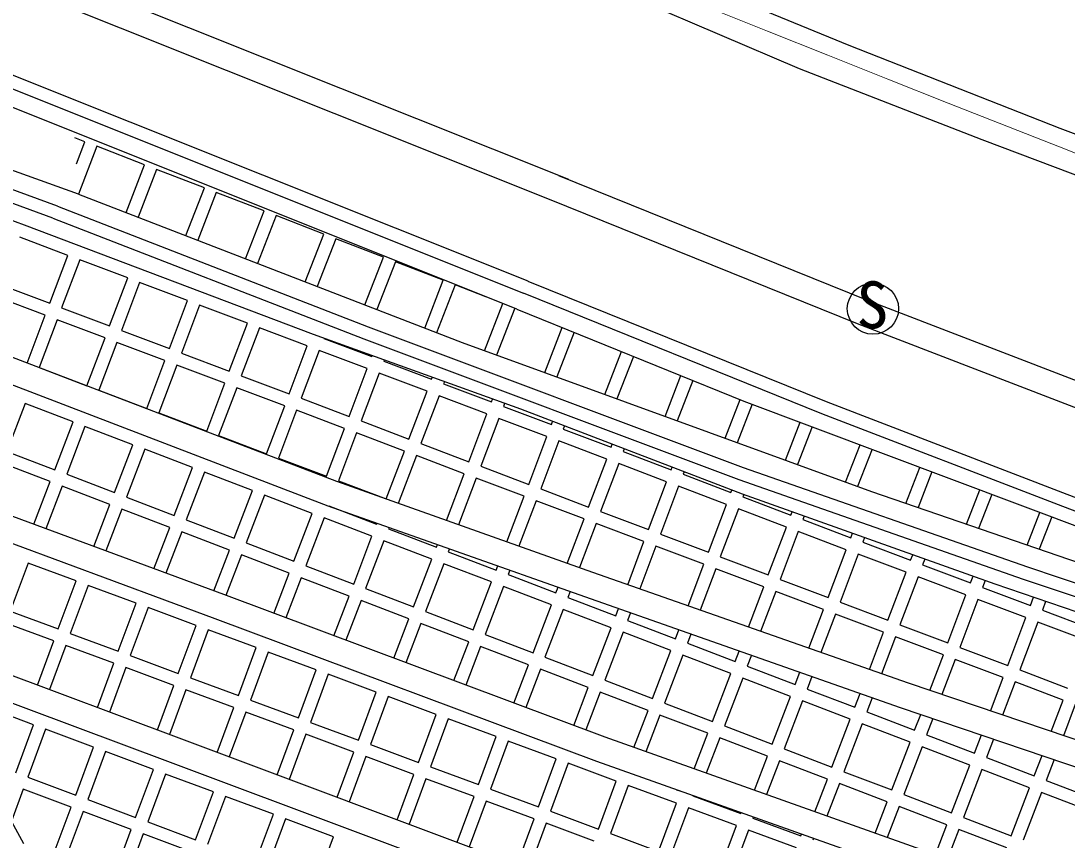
# Model space of a CAD drawing. Units: millimetres, scale not verified. Extents: x 40000 to 680000, y 20000 to 380000.
# Drawn here: x 111972 to 152827, y 259363 to 291352 of the extents above; entities that cross this region are included whole.
import ezdxf
from ezdxf.enums import TextEntityAlignment as Align

# ---------------------------------------------------------------- set-up
doc = ezdxf.new("R2010")
doc.units = ezdxf.units.MM
doc.header["$LTSCALE"] = 1000
doc.linetypes.add('CHAIN', pattern=[18.5, 12, -1.5, 3.5, -1.5])
for name, color, linetype, lineweight in [('M-BGD', 7, 'Continuous', 25), ('M-BMK', 2, 'CHAIN', 13), ('M-BMK-OTRS', 5, 'Continuous', 25), ('M-STR-STRC', 7, 'Continuous', 25), ('M-STR-STRD', 7, 'Continuous', 25)]:
    doc.layers.add(name, color=color, linetype=linetype, lineweight=lineweight)
doc.styles.add('ＭＳ ゴシック', font='')
doc.styles.get('ＭＳ ゴシック').set_extended_font_data('MS Gothic')

msp = doc.modelspace()

# ---------------------------------------------------------------- linework, layer by layer
at = {"layer": 'M-BGD'}
for p, q in [((133368, 285156), (102202, 297612)), ((131781, 281186), (95508, 295684)), ((95323, 295219), (131596, 280722)), ((131344, 280093), (95071, 294591)), ((114217, 284591), (93966, 291826)), ((113394, 284114), (93766, 291325)), ((113213, 283648), (93581, 290862)), ((112108, 283373), (93340, 290260)), ((114473, 286636), (114074, 286791)), ((114140, 285777), (114473, 286636)), ((114939, 286456), (114217, 284591)), ((116804, 285734), (114939, 286456)), ((116083, 283869), (116804, 285734)), ((117271, 285554), (116549, 283689)), ((119136, 284832), (117271, 285554)), ((132970, 285315), (144992, 280465)), ((118414, 282967), (119136, 284832)), ((114217, 284591), (129208, 278791)), ((119602, 284652), (118881, 282787)), ((121468, 283930), (119602, 284652)), ((113394, 284114), (125536, 279411)), ((120746, 282065), (121468, 283930)), ((121934, 283750), (121212, 281885)), ((123799, 283028), (121934, 283750)), ((123403, 279103), (112108, 283373)), ((113802, 282198), (111931, 282905)), ((123077, 281163), (123799, 283028)), ((124265, 282848), (123544, 280982)), ((126131, 282126), (124265, 282848)), ((113095, 280327), (113802, 282198)), ((114270, 282021), (113563, 280150)), ((116141, 281314), (114270, 282021)), ((125409, 280261), (126131, 282126)), ((126597, 281946), (125875, 280080)), ((128462, 281224), (126597, 281946)), ((115433, 279443), (116141, 281314)), ((116608, 281137), (115901, 279266)), ((118479, 280430), (116608, 281137)), ((127741, 279359), (128462, 281224)), ((111224, 281035), (113095, 280327)), ((128929, 281044), (128207, 279178)), ((130131, 280578), (128929, 281044)), ((124307, 273361), (105671, 280493)), ((112918, 279860), (111047, 280567)), ((117772, 278559), (118479, 280430)), ((130079, 278474), (130791, 280315)), ((144992, 280465), (154347, 276861)), ((112211, 277990), (112918, 279860)), ((113563, 280150), (115433, 279443)), ((118947, 280253), (118239, 278382)), ((120817, 279546), (118947, 280253)), ((131255, 280129), (130549, 278303)), ((131344, 280093), (140206, 276508)), ((113386, 279683), (112678, 277812)), ((115256, 278975), (113386, 279683)), ((120110, 277675), (120817, 279546)), ((115901, 279266), (117772, 278559)), ((121285, 279369), (120578, 277498)), ((123156, 278662), (121285, 279369)), ((131496, 276188), (123403, 279103)), ((125536, 279411), (140181, 273909)), ((132429, 277619), (133110, 279379)), ((133573, 279192), (132899, 277448)), ((114549, 277105), (115256, 278975)), ((115724, 278799), (115017, 276928)), ((117595, 278091), (115724, 278799)), ((122449, 276791), (123156, 278662)), ((123803, 278959), (123800, 278952)), ((123800, 278952), (125671, 278245)), ((129208, 278791), (145189, 272975)), ((118239, 278382), (120110, 277675)), ((123624, 278485), (122916, 276614)), ((125494, 277777), (123624, 278485)), ((125671, 278245), (125685, 278281)), ((134778, 276764), (135427, 278441)), ((135891, 278254), (135248, 276593)), ((116888, 276221), (117595, 278091)), ((118063, 277914), (117355, 276044)), ((119933, 277207), (118063, 277914)), ((126155, 278111), (126139, 278068)), ((126139, 278068), (128010, 277361)), ((112678, 277812), (114549, 277105)), ((120578, 277498), (122449, 276791)), ((124787, 275907), (125494, 277777)), ((125962, 277601), (125255, 275730)), ((127833, 276893), (125962, 277601)), ((128010, 277361), (128037, 277434)), ((137128, 275909), (137745, 277503)), ((119226, 275336), (119933, 277207)), ((120401, 277030), (119694, 275160)), ((122272, 276323), (120401, 277030)), ((128508, 277264), (128477, 277184)), ((128477, 277184), (130348, 276477)), ((138209, 277316), (137598, 275738)), ((115017, 276928), (116888, 276221)), ((122916, 276614), (124787, 275907)), ((127126, 275023), (127833, 276893)), ((128301, 276716), (127593, 274846)), ((130171, 276009), (128301, 276716)), ((112139, 276411), (111424, 274543)), ((114007, 275696), (112139, 276411)), ((121565, 274452), (122272, 276323)), ((130348, 276477), (130389, 276586)), ((130860, 276417), (130816, 276300)), ((130816, 276300), (132687, 275593)), ((140145, 272875), (131496, 276188)), ((139478, 275053), (140063, 276566)), ((140529, 276386), (139948, 274882)), ((140206, 276508), (157004, 270182)), ((117355, 276044), (119226, 275336)), ((122740, 276146), (122032, 274275)), ((124610, 275439), (122740, 276146)), ((129464, 274138), (130171, 276009)), ((130639, 275832), (129932, 273962)), ((132510, 275125), (130639, 275832)), ((113292, 273828), (114007, 275696)), ((114474, 275518), (113759, 273650)), ((116342, 274803), (114474, 275518)), ((123903, 273568), (124610, 275439)), ((125255, 275730), (127126, 275023)), ((132687, 275593), (132732, 275714)), ((133199, 275535), (133154, 275416)), ((133154, 275416), (135025, 274709)), ((141828, 274198), (142401, 275681)), ((142869, 275505), (142298, 274027)), ((119694, 275160), (121565, 274452)), ((125078, 275262), (124371, 273391)), ((126949, 274555), (125078, 275262)), ((131802, 273254), (132510, 275125)), ((115627, 272935), (116342, 274803)), ((116809, 274624), (116094, 272756)), ((118677, 273909), (116809, 274624)), ((126241, 272684), (126949, 274555)), ((127593, 274846), (129464, 274138)), ((132977, 274948), (132270, 273077)), ((134848, 274241), (132977, 274948)), ((135025, 274709), (135067, 274820)), ((135534, 274641), (135493, 274532)), ((144177, 273343), (144741, 274800)), ((145209, 274624), (144647, 273172)), ((111424, 274543), (113292, 273828)), ((122032, 274275), (123903, 273568)), ((127416, 274378), (126710, 272509)), ((129287, 273671), (127416, 274378)), ((134141, 272370), (134848, 274241)), ((135493, 274532), (137363, 273824)), ((113113, 273361), (111246, 274076)), ((117962, 272041), (118677, 273909)), ((119144, 273731), (118429, 271863)), ((121012, 273016), (119144, 273731)), ((129932, 273962), (131802, 273254)), ((135316, 274064), (134609, 272193)), ((137187, 273357), (135316, 274064)), ((137363, 273824), (137402, 273926)), ((137869, 273747), (137831, 273648)), ((140181, 273909), (151276, 270030)), ((146536, 272511), (147081, 273919)), ((147549, 273743), (147009, 272348)), ((112476, 271696), (113113, 273361)), ((113759, 273650), (115627, 272935)), ((134311, 269813), (124307, 273361)), ((124371, 273391), (126241, 272684)), ((128595, 271840), (129287, 273671)), ((129755, 273494), (129066, 271673)), ((131626, 272787), (129755, 273494)), ((136479, 271486), (137187, 273357)), ((137831, 273648), (139702, 272940)), ((119893, 268948), (109139, 272933)), ((113580, 273183), (112945, 271522)), ((115448, 272468), (113580, 273183)), ((120297, 271148), (121012, 273016)), ((132270, 273077), (134141, 272370)), ((137654, 273180), (136947, 271309)), ((139525, 272473), (137654, 273180)), ((139702, 272940), (139736, 273032)), ((145189, 272975), (163638, 266622)), ((148901, 271696), (149420, 273038)), ((116094, 272756), (117962, 272041)), ((121479, 272837), (120764, 270969)), ((123346, 272122), (121479, 272837)), ((130952, 271004), (131626, 272787)), ((132093, 272610), (131423, 270837)), ((133964, 271902), (132093, 272610)), ((150024, 269357), (140145, 272875)), ((140204, 272854), (140170, 272764)), ((140170, 272764), (142040, 272056)), ((149888, 272862), (149374, 271533)), ((114820, 270827), (115448, 272468)), ((115915, 272289), (115289, 270654)), ((117783, 271574), (115915, 272289)), ((122632, 270254), (123346, 272122)), ((123992, 272411), (123992, 272410)), ((123992, 272410), (125860, 271696)), ((134609, 272193), (136479, 271486)), ((138818, 270602), (139525, 272473)), ((139993, 272296), (139285, 270425)), ((141864, 271589), (139993, 272296)), ((142040, 272056), (142088, 272183)), ((151267, 270882), (151760, 272157)), ((118429, 271863), (120297, 271148)), ((123813, 271943), (123099, 270076)), ((125681, 271229), (123813, 271943)), ((125860, 271696), (125878, 271743)), ((133309, 270169), (133964, 271902)), ((134432, 271726), (133780, 270002)), ((136303, 271018), (134432, 271726)), ((142559, 272015), (142508, 271879)), ((142508, 271879), (144379, 271172)), ((152228, 271981), (151740, 270719)), ((117165, 269959), (117783, 271574)), ((118250, 271396), (117634, 269785)), ((120118, 270681), (118250, 271396)), ((126349, 271575), (126327, 271517)), ((126327, 271517), (128195, 270802)), ((136947, 271309), (138818, 270602)), ((141156, 269718), (141864, 271589)), ((142331, 271412), (141624, 269541)), ((144202, 270704), (142331, 271412)), ((144379, 271172), (144444, 271344)), ((120764, 270969), (122632, 270254)), ((124967, 269361), (125681, 271229)), ((126148, 271050), (125433, 269182)), ((128016, 270335), (126148, 271050)), ((128195, 270802), (128235, 270907)), ((135667, 269337), (136303, 271018)), ((144915, 271177), (144846, 270995)), ((144846, 270995), (146717, 270288)), ((119509, 269090), (120118, 270681)), ((120585, 270502), (119978, 268916)), ((122453, 269787), (120585, 270502)), ((128706, 270740), (128662, 270623)), ((128662, 270623), (130530, 269909)), ((136770, 270842), (136139, 269171)), ((138641, 270134), (136770, 270842)), ((143495, 268834), (144202, 270704)), ((144670, 270528), (143962, 268657)), ((146540, 269820), (144670, 270528)), ((146717, 270288), (146799, 270506)), ((112250, 270180), (111555, 268305)), ((114125, 269485), (112250, 270180)), ((123099, 270076), (124967, 269361)), ((127301, 268467), (128016, 270335)), ((128483, 270156), (127768, 268289)), ((130351, 269442), (128483, 270156)), ((130530, 269909), (130592, 270071)), ((138026, 268509), (138641, 270134)), ((139285, 270425), (141156, 269718)), ((147271, 270338), (147185, 270111)), ((147185, 270111), (149056, 269404)), ((121852, 268216), (122453, 269787)), ((131063, 269904), (130997, 269730)), ((130997, 269730), (132865, 269015)), ((146630, 265488), (134311, 269813)), ((139109, 269957), (138498, 268343)), ((140979, 269250), (139109, 269957)), ((145833, 267950), (146540, 269820)), ((147008, 269643), (146301, 267773)), ((148879, 268936), (147008, 269643)), ((149056, 269404), (149155, 269667)), ((151276, 270030), (162556, 266258)), ((113430, 267610), (114125, 269485)), ((114594, 269311), (113899, 267436)), ((116470, 268617), (114594, 269311)), ((122920, 269609), (122320, 268041)), ((124788, 268894), (122920, 269609)), ((129636, 267574), (130351, 269442)), ((130818, 269263), (130103, 267395)), ((132686, 268548), (130818, 269263)), ((132865, 269015), (132949, 269235)), ((140386, 267680), (140979, 269250)), ((141624, 269541), (143495, 268834)), ((149626, 269499), (149523, 269227)), ((158186, 266548), (150024, 269357)), ((134794, 263379), (119893, 268948)), ((124193, 267340), (124788, 268894)), ((125433, 269182), (127301, 268467)), ((133420, 269068), (133332, 268836)), ((133332, 268836), (135200, 268121)), ((141447, 269073), (140858, 267514)), ((143318, 268366), (141447, 269073)), ((148172, 267065), (148879, 268936)), ((149523, 269227), (151394, 268520)), ((151394, 268520), (151517, 268844)), ((115775, 266741), (116470, 268617)), ((116938, 268443), (116243, 266567)), ((118814, 267748), (116938, 268443)), ((125255, 268715), (124662, 267165)), ((127123, 268000), (125255, 268715)), ((131971, 266680), (132686, 268548)), ((143962, 268657), (145833, 267950)), ((149347, 268759), (148639, 266889)), ((151217, 268052), (149347, 268759)), ((151990, 268681), (151862, 268343)), ((111555, 268305), (113430, 267610)), ((127768, 268289), (129636, 267574)), ((133153, 268369), (132438, 266501)), ((135021, 267654), (133153, 268369)), ((135200, 268121), (135307, 268403)), ((135779, 268238), (135666, 267943)), ((142745, 266852), (143318, 268366)), ((143786, 268189), (143217, 266686)), ((145656, 267482), (143786, 268189)), ((150510, 266181), (151217, 268052)), ((151862, 268343), (153733, 267636)), ((113257, 267141), (111381, 267836)), ((118119, 265873), (118814, 267748)), ((126535, 266465), (127123, 268000)), ((127590, 267822), (127004, 266290)), ((129458, 267107), (127590, 267822)), ((134306, 265787), (135021, 267654)), ((135666, 267943), (137534, 267228)), ((146301, 267773), (148172, 267065)), ((151685, 267875), (150978, 266005)), ((153556, 267168), (151685, 267875)), ((113899, 267436), (115775, 266741)), ((119283, 267574), (118588, 265699)), ((121158, 266879), (119283, 267574)), ((130103, 267395), (131971, 266680)), ((135488, 267476), (134773, 265608)), ((137356, 266761), (135488, 267476)), ((137534, 267228), (137667, 267575)), ((138139, 267409), (138001, 267049)), ((145105, 266023), (145656, 267482)), ((146124, 267305), (145577, 265858)), ((147995, 266598), (146124, 267305)), ((112616, 265412), (113257, 267141)), ((113726, 266967), (113084, 265237)), ((115601, 266272), (113726, 266967)), ((120463, 265004), (121158, 266879)), ((128877, 265590), (129458, 267107)), ((129925, 266928), (129345, 265415)), ((131792, 266213), (129925, 266928)), ((138001, 267049), (139869, 266334)), ((148639, 266889), (150510, 266181)), ((118155, 263345), (109916, 266419)), ((116243, 266567), (118119, 265873)), ((121627, 266706), (120932, 264830)), ((123502, 266011), (121627, 266706)), ((132438, 266501), (134306, 265787)), ((136641, 264893), (137356, 266761)), ((137823, 266582), (137108, 264714)), ((139691, 265867), (137823, 266582)), ((139869, 266334), (140027, 266746)), ((140499, 266581), (140336, 266156)), ((147468, 265204), (147995, 266598)), ((148462, 266421), (147942, 265044)), ((150333, 265714), (148462, 266421)), ((114958, 264538), (115601, 266272)), ((116070, 266099), (115427, 264363)), ((117945, 265404), (116070, 266099)), ((122807, 264135), (123502, 266011)), ((131219, 264715), (131792, 266213)), ((132259, 266034), (131687, 264540)), ((134127, 265320), (132259, 266034)), ((140336, 266156), (142204, 265441)), ((150978, 266005), (152848, 265297)), ((118588, 265699), (120463, 265004)), ((123971, 265837), (123276, 263961)), ((125846, 265142), (123971, 265837)), ((134773, 265608), (136641, 264893)), ((138976, 264000), (139691, 265867)), ((140158, 265689), (139443, 263821)), ((142025, 264974), (140158, 265689)), ((142204, 265441), (142387, 265918)), ((142859, 265752), (142671, 265262)), ((149837, 264402), (150333, 265714)), ((117300, 263664), (117945, 265404)), ((118414, 265230), (117769, 263489)), ((120289, 264535), (118414, 265230)), ((133561, 263840), (134127, 265320)), ((142671, 265262), (144539, 264547)), ((161154, 260572), (146630, 265488)), ((150801, 265537), (150311, 264242)), ((152672, 264830), (150801, 265537)), ((120932, 264830), (122807, 264135)), ((125152, 263267), (125846, 265142)), ((126315, 264968), (125620, 263093)), ((128191, 264273), (126315, 264968)), ((134594, 265141), (134029, 263665)), ((136462, 264426), (134594, 265141)), ((141311, 263106), (142025, 264974)), ((142492, 264795), (141778, 262927)), ((144360, 264080), (142492, 264795)), ((144539, 264547), (144746, 265089)), ((145218, 264924), (145006, 264369)), ((152207, 263600), (152672, 264830)), ((112468, 263866), (110594, 264565)), ((119642, 262787), (120289, 264535)), ((120758, 264361), (120110, 262612)), ((122634, 263666), (120758, 264361)), ((135910, 262982), (136462, 264426)), ((137108, 264714), (138976, 264000)), ((145006, 264369), (146874, 263654)), ((153139, 264653), (152681, 263440)), ((123276, 263961), (125152, 263267)), ((127496, 262398), (128191, 264273)), ((128660, 264100), (127965, 262224)), ((130535, 263405), (128660, 264100)), ((136929, 264247), (136381, 262815)), ((138797, 263533), (136929, 264247)), ((143645, 262212), (144360, 264080)), ((146874, 263654), (147110, 264270)), ((147583, 264109), (147341, 263475)), ((111769, 261992), (112468, 263866)), ((112936, 263691), (112237, 261817)), ((114810, 262992), (112936, 263691)), ((121983, 261910), (122634, 263666)), ((138266, 262145), (138797, 263533)), ((139443, 263821), (141311, 263106)), ((144827, 263902), (144112, 262034)), ((146695, 263187), (144827, 263902)), ((132909, 257815), (118155, 263345)), ((123102, 263493), (122451, 261735)), ((124978, 262798), (123102, 263493)), ((129840, 261529), (130535, 263405)), ((131004, 263231), (130309, 261356)), ((132879, 262536), (131004, 263231)), ((150122, 257932), (134794, 263379)), ((139264, 263354), (138737, 261977)), ((141132, 262639), (139264, 263354)), ((145980, 261319), (146695, 263187)), ((147341, 263475), (149209, 262760)), ((149209, 262760), (149479, 263467)), ((149953, 263307), (149676, 262582)), ((114111, 261118), (114810, 262992)), ((115279, 262817), (114579, 260943)), ((117152, 262118), (115279, 262817)), ((124324, 261033), (124978, 262798)), ((125620, 263093), (127496, 262398)), ((141778, 262927), (143645, 262212)), ((147162, 263008), (146447, 261140)), ((149030, 262293), (147162, 263008)), ((125447, 262624), (124792, 260857)), ((127322, 261929), (125447, 262624)), ((132184, 260661), (132879, 262536)), ((133348, 262362), (132653, 260487)), ((135223, 261667), (133348, 262362)), ((140622, 261308), (141132, 262639)), ((141599, 262460), (141094, 261140)), ((143467, 261745), (141599, 262460)), ((148315, 260425), (149030, 262293)), ((149676, 262582), (151544, 261867)), ((151544, 261867), (151849, 262665)), ((152323, 262505), (152011, 261688)), ((116453, 260244), (117152, 262118)), ((117621, 261943), (116922, 260069)), ((119495, 261244), (117621, 261943)), ((126665, 260155), (127322, 261929)), ((127965, 262224), (129840, 261529)), ((144112, 262034), (145980, 261319)), ((149497, 262115), (148782, 260247)), ((151365, 261400), (149497, 262115)), ((112237, 261817), (114111, 261118)), ((127791, 261755), (127133, 259980)), ((129666, 261060), (127791, 261755)), ((134529, 259792), (135223, 261667)), ((135692, 261494), (134997, 259618)), ((137568, 260799), (135692, 261494)), ((142979, 260470), (143467, 261745)), ((143934, 261567), (143450, 260303)), ((145802, 260852), (143934, 261567)), ((152011, 261688), (153878, 260973)), ((112062, 261349), (111599, 260106)), ((113936, 260650), (112062, 261349)), ((118795, 259370), (119495, 261244)), ((119963, 261069), (119264, 259195)), ((121837, 260370), (119963, 261069)), ((130309, 261356), (132184, 260661)), ((137575, 261329), (137741, 261268)), ((137741, 261268), (137742, 261270)), ((138213, 261102), (138210, 261094)), ((138210, 261094), (140086, 260399)), ((146447, 261140), (148315, 260425)), ((150650, 259532), (151365, 261400)), ((151832, 261221), (151117, 259353)), ((153700, 260506), (151832, 261221)), ((114579, 260943), (116453, 260244)), ((129006, 259278), (129666, 261060)), ((130135, 260887), (129474, 259103)), ((132011, 260192), (130135, 260887)), ((136873, 258923), (137568, 260799)), ((145335, 259633), (145802, 260852)), ((146269, 260673), (145806, 259465)), ((148136, 259958), (146269, 260673)), ((113237, 258776), (113936, 260650)), ((114405, 260475), (113705, 258601)), ((116278, 259776), (114405, 260475)), ((121138, 258496), (121837, 260370)), ((132653, 260487), (134529, 259792)), ((138037, 260625), (137342, 258750)), ((139912, 259930), (138037, 260625)), ((140086, 260399), (140098, 260433)), ((140569, 260265), (140554, 260225)), ((148782, 260247), (150650, 259532)), ((116922, 260069), (118795, 259370)), ((122305, 260195), (121606, 258321)), ((124179, 259496), (122305, 260195)), ((131347, 258401), (132011, 260192)), ((132479, 260018), (131815, 258225)), ((134355, 259323), (132479, 260018)), ((139217, 258055), (139912, 259930)), ((140554, 260225), (142430, 259530)), ((147691, 258795), (148136, 259958)), ((115579, 257902), (116278, 259776)), ((116747, 259601), (116048, 257727)), ((118621, 258902), (116747, 259601)), ((123480, 257622), (124179, 259496)), ((134997, 259618), (136873, 258923)), ((140381, 259756), (139686, 257881)), ((142256, 259061), (140381, 259756)), ((142430, 259530), (142454, 259595)), ((148603, 259780), (148163, 258628)), ((150471, 259065), (148603, 259780)), ((142925, 259428), (142899, 259356))]:
    msp.add_line(p, q, dxfattribs=at)
for points in [[(103224, 296127), (132597, 284387), (144625, 279535), (153990, 275927), (161371, 273126), (168906, 270300), (175962, 267807), (189231, 263582)], [(113213, 283648), (125358, 278944), (140010, 273439), (151115, 269557), (162397, 265784), (174233, 261835), (184879, 258682), (185561, 260789)], [(131768, 281192), (143423, 276488), (152820, 272868), (160215, 270062), (167786, 267222), (174920, 264702), (189413, 260087)], [(131581, 280728), (143240, 276023), (152642, 272401), (160038, 269594), (167614, 266752), (174761, 264228), (189238, 259618)], [(105313, 279559), (123961, 272422), (133979, 268870), (146304, 264542), (160841, 259622), (186578, 251376)], [(107735, 272386), (119544, 268010), (134452, 262439), (149804, 256984), (180992, 247128)], [(108427, 265908), (117805, 262408), (132566, 256876), (146974, 251753), (171991, 243315)]]:
    msp.add_lwpolyline(points, dxfattribs=at)
at = {"layer": 'M-BMK'}
msp.add_lwpolyline([(136435, 292829), (138783, 291889), (141132, 290949), (143482, 290011), (145832, 289075), (148183, 288142), (150536, 287212), (152890, 286286), (155246, 285364), (157604, 284448), (159965, 283538), (162328, 282635), (164694, 281739), (167063, 280851), (169435, 279972), (171810, 279103), (174190, 278243), (176573, 277395), (178960, 276558), (181352, 275733), (183748, 274921), (186148, 274123), (188554, 273339), (190964, 272570)], dxfattribs=at)
at = {"layer": 'M-BMK-OTRS'}
msp.add_line((112084, 259218), (108427, 265908), dxfattribs=at)
at = {"layer": 'M-STR-STRC'}
msp.add_circle((145245, 280116), 1000, dxfattribs=at)
at = {"layer": 'M-STR-STRD'}
for p, q in [((136713, 293525), (144303, 290408)), ((142375, 289480), (136156, 292132)), ((144303, 290408), (152546, 287170)), ((149517, 286708), (142375, 289480)), ((152546, 287170), (161535, 283732)), ((156375, 284109), (149517, 286708))]:
    msp.add_line(p, q, dxfattribs=at)

# ---------------------------------------------------------------- texts
at = {"layer": 'M-STR-STRC', "style": 'ＭＳ ゴシック'}
msp.add_text('S', height=1833, dxfattribs=at).set_placement((144600, 278798), align=Align.BOTTOM_LEFT)

doc.saveas('drawing.dxf')
